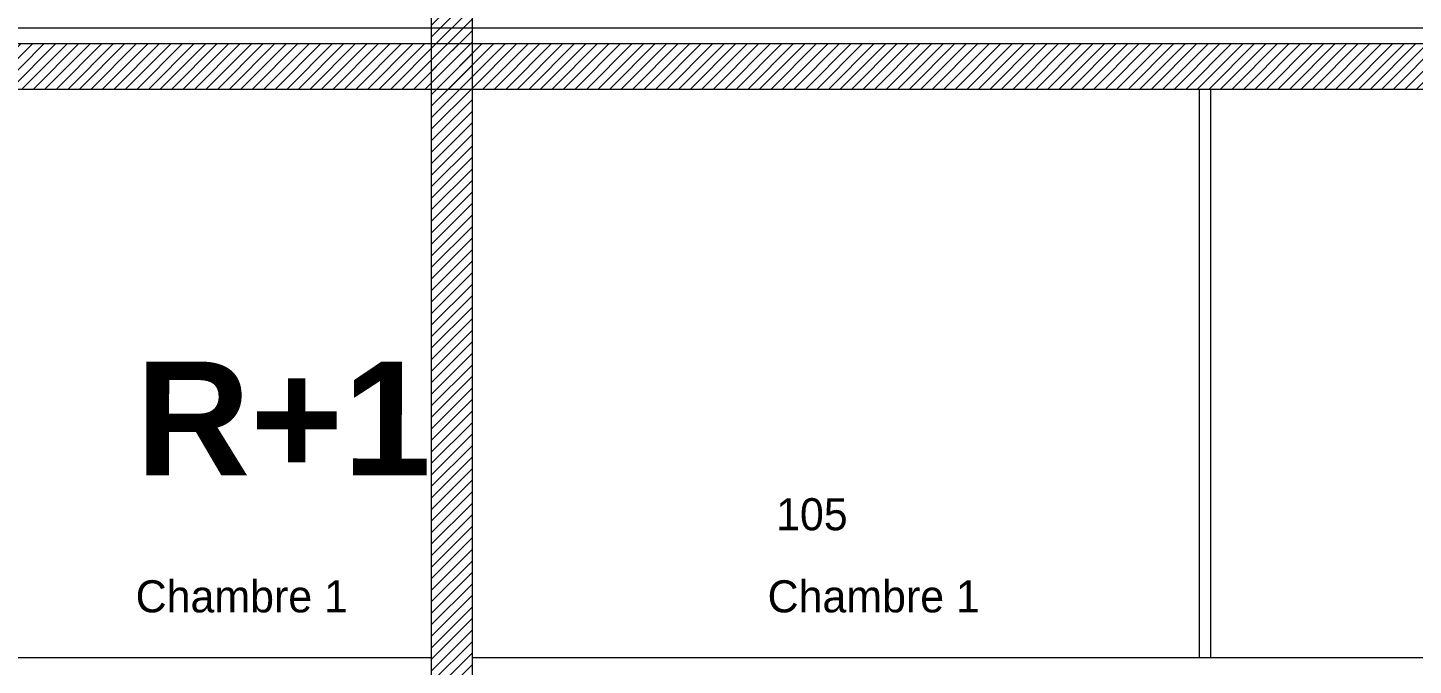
# Model space of a CAD drawing. Header units: centimetres. Extents: x -6341 to 23117, y -10090 to 8065.
# Drawn here: x 5008 to 5617, y -4747 to -4466 of the extents above; entities that cross this region are included whole.
import ezdxf

# ---------------------------------------------------------------- set-up
doc = ezdxf.new("R2010")
doc.units = ezdxf.units.CM
doc.header["$LTSCALE"] = 12.7
doc.layers.add('B Général', color=7, linetype='Continuous', lineweight=5)
doc.layers.add('C ANNOTATIONS-texte', color=7, linetype='Continuous', lineweight=5)
doc.styles.add('Arial (bold)', font='arialbd.ttf')
doc.styles.add('Eurostile', font='')
doc.styles.get('Eurostile').set_extended_font_data('Eurostile')
pattern_1 = [(45, (0, 0), (2.4253472, -2.6458333), [])]

msp = doc.modelspace()

# ---------------------------------------------------------------- hatches: boundary and pattern name
at = {"layer": 'B Général', "linetype": 'Continuous', "lineweight": 5}
h = msp.add_hatch(dxfattribs=at)
h.set_pattern_fill('50_BETON', style=0, pattern_type=2)
h.set_pattern_definition(pattern_1)
h.paths.add_polyline_path([(5185.04, -5047.37), (5203.04, -5047.37), (5203.04, -4216.37), (5185.04, -4216.37)])
h = msp.add_hatch(dxfattribs=at)
h.set_pattern_fill('50_BETON', style=0, pattern_type=2)
h.set_pattern_definition(pattern_1)
h.paths.add_polyline_path([(6207.89, -4493.37), (6191.89, -4473.37), (4355.44, -4473.37), (4355.44, -4493.37)])

# ---------------------------------------------------------------- linework, layer by layer
at = {"layer": 'B Général', "color": 7, "linetype": 'Continuous', "lineweight": 18}
for p, q in [((5185.04, -4216.37), (5185.04, -5040.37)), ((5203.04, -4216.37), (5203.04, -5040.37))]:
    msp.add_line(p, q, dxfattribs=at)
at = {"layer": 'B Général', "color": 7, "linetype": 'Continuous', "lineweight": 5}
for p, q in [((5185.04, -4216.37), (5185.04, -4743.37)), ((5203.04, -4216.37), (5203.04, -4743.37)), ((4355.44, -4466.37), (6181.89, -4466.37)), ((4355.44, -4466.37), (6181.89, -4466.37)), ((4355.44, -4473.37), (6181.89, -4473.37)), ((4355.44, -4493.37), (6207.89, -4493.37)), ((4355.44, -4493.37), (6207.89, -4493.37)), ((5522.96, -4493.37), (5522.96, -4743.37)), ((5522.96, -4493.37), (5527.96, -4493.37)), ((5527.96, -4493.37), (5527.96, -4743.37)), ((3546.92, -4743.37), (5185.04, -4743.37)), ((3546.92, -4743.37), (5185.04, -4743.37)), ((5203.04, -4743.37), (6225.89, -4743.37)), ((5203.04, -4743.37), (6225.89, -4743.37)), ((5522.96, -4743.37), (5527.96, -4743.37))]:
    msp.add_line(p, q, dxfattribs=at)
at = {"layer": 'B Général', "color": 7, "linetype": 'Continuous', "lineweight": 13}
for p, q in [((5522.96, -4493.37), (5522.96, -4743.37)), ((5527.96, -4493.37), (5527.96, -4743.37))]:
    msp.add_line(p, q, dxfattribs=at)

# ---------------------------------------------------------------- texts
at = {"layer": 'B Général', "color": 7, "insert": (5352.52, -4673.34), "char_height": 14.118, "attachment_point": 2, "line_spacing_factor": 0.894142, "style": 'Eurostile'}
msp.add_mtext('105', dxfattribs=at)
at = {"layer": 'C ANNOTATIONS-texte', "color": 6, "insert": (5055.02, -4613.22), "char_height": 50, "attachment_point": 1, "rotation": 359.95353, "line_spacing_factor": 0.894142, "style": 'Arial (bold)'}
msp.add_mtext('R+1', dxfattribs=at)
at = {"layer": 'C ANNOTATIONS-texte', "color": 7, "char_height": 14.118, "attachment_point": 1, "rotation": 0.00002, "line_spacing_factor": 0.894142, "style": 'Eurostile'}
for insert in [(5055, -4709.46), (5333.04, -4709.46)]:
    msp.add_mtext('Chambre 1', dxfattribs=dict(at, insert=insert))

doc.saveas('drawing.dxf')
